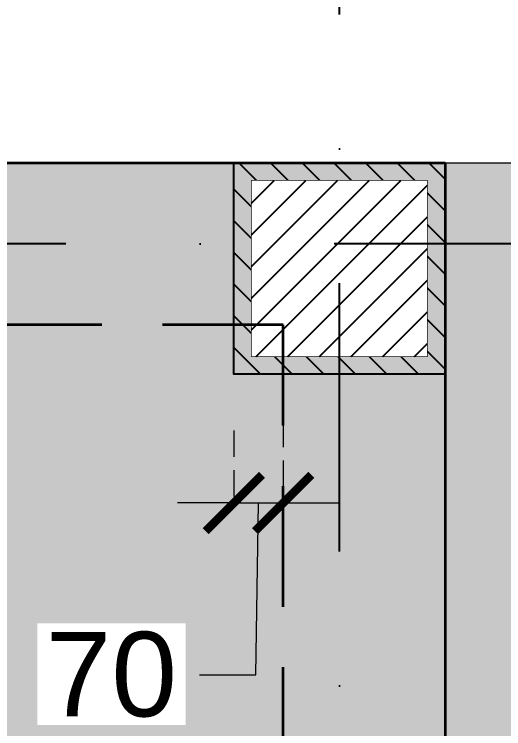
# Model space of a CAD drawing. Header units: millimetres. Extents: x -10000 to 124200, y -12045 to 23620.
# Drawn here: x 46478 to 47173, y 12817 to 13831 of the extents above; entities that cross this region are included whole.
import ezdxf

# ---------------------------------------------------------------- set-up
doc = ezdxf.new("R2010")
doc.units = ezdxf.units.MM
doc.header["$LTSCALE"] = 150
doc.set_wipeout_variables(frame=1)
for name, pattern in [('1625E_Grid$0$DASHDOTX2', [50.8, 25.4, -12.7, 0, -12.7]), ('3BHK-W(SB)$0$HIDDEN', [0.375, 0.25, -0.125]), ('HIDDENX2', [19.05, 12.7, -6.35])]:
    doc.linetypes.add(name, pattern=pattern)
for name, color, linetype in [('1625_East Villa$0$ad-MS Columns', 1, 'Continuous'), ('1625_East Villa$0$ad-Verandah', 33, 'Continuous'), ('1625E_Columns$0$ad-RCC', 3, 'Continuous'), ('1625E_Columns$0$ad-RCC Hatch', 125, 'Continuous'), ('1625E_Grid$0$ad-Grid', 8, '1625E_Grid$0$DASHDOTX2')]:
    doc.layers.add(name, color=color, linetype=linetype)
doc.layers.add('ad-Dimension', color=6, linetype='Continuous', lineweight=0)
doc.layers.add('ad-Framing', color=4, linetype='Continuous', lineweight=35)
doc.styles.add('ROMANS-TITLE', font='arial.ttf', dxfattribs={"width": 0.8})
doc.styles.get("Standard").update_dxf_attribs({"font": 'arial.ttf'})
doc.dimstyles.new('A-75-DIM-INT (Framing)', dxfattribs={"dimscale": 100, "dimtxt": 1.5, "dimasz": 1, "dimexe": 0, "dimexo": 0, "dimgap": 0.5, "dimtad": 0, "dimdec": 0, "dimdsep": 46, "dimtxsty": 'ROMANS-TITLE', "dimblk": 'ARCHTICK', "dimcen": 0.025, "dimclrd": 5, "dimclre": 5, "dimclrt": 256, "dimazin": 2, "dimtfac": 1, "dimtdec": 0, "dimtmove": 1, "dimatfit": 0, "dimldrblk": 'ARCHTICK', "dimfxl": 1, "dimtfill": 1, "dimtolj": 1, "dimtzin": 0, "dimarcsym": 0})

# ---------------------------------------------------------------- blocks, each defined once
blk = doc.blocks.new('1625_East Villa$0$zw$959F')
at = {"transparency": 33554559}
h = blk.add_hatch(color=43, dxfattribs=at)
h.dxf.hatch_style = 1
h.paths.add_polyline_path([(0, 0), (1520, 0), (1520, -4975), (0, -4975)])
at = {"layer": '1625_East Villa$0$ad-Verandah', "lineweight": 9}
blk.add_lwpolyline([(0, 0), (1520, 0), (1520, -4975), (0, -4975)], close=True, dxfattribs=at)
blk = doc.blocks.new('1625E_Columns$0$A$C42b14ea2')
at = {"layer": '1625E_Columns$0$ad-RCC Hatch', "transparency": 33554687}
h = blk.add_hatch(dxfattribs=at)
h.set_pattern_fill('ANSI31', color=256, scale=10)
h.set_pattern_definition([(45, (13250, 8645), (-22.45064, 22.45064), [])])
h.paths.add_polyline_path([(0, 0), (300, 0), (300, 300), (0, 300)])
at = {"layer": '1625E_Columns$0$ad-RCC'}
blk.add_lwpolyline([(0, 0), (300, 0), (300, 300), (0, 300)], close=True, dxfattribs=at)
blk = doc.blocks.new('1625E_Columns')
at = {"layer": '1625E_Columns$0$ad-RCC', "xscale": -1, "rotation": 180}
blk.add_blockref('1625E_Columns$0$A$C42b14ea2', (13240, 13620), dxfattribs=at)
blk = doc.blocks.new('1625_East Villa$0$zw$B0BD')
blk.add_wipeout([(0, 0), (250, 0), (250, -250), (0, -250)])
at = {"layer": '1625_East Villa$0$ad-MS Columns'}
h = blk.add_hatch(dxfattribs=at)
h.set_pattern_fill('ANSI31', color=256, scale=10)
h.set_pattern_definition([(45, (4e-12, -250), (-22.4506, 22.4506), [])])
h.paths.add_polyline_path([(0, 0), (250, 0), (250, -250), (0, -250)])
at = {"layer": '1625_East Villa$0$ad-MS Columns', "const_width": 1}
blk.add_lwpolyline([(0, 0), (250, 0), (250, -250), (0, -250)], close=True, dxfattribs=at)
blk = doc.blocks.new('1625_East Villa$0$zw$BD87')
at = {"layer": '1625_East Villa$0$ad-MS Columns'}
blk.add_blockref('1625_East Villa$0$zw$B0BD', (1145, 13595), dxfattribs=at)
blk = doc.blocks.new('1625_East Villa')
at = {"layer": '1625_East Villa$0$ad-Verandah'}
blk.add_blockref('1625_East Villa$0$zw$959F', (12120, 13620), dxfattribs=at)
blk.add_blockref('1625E_Columns', (0, 0))
at = {"layer": '1625_East Villa$0$ad-MS Columns'}
blk.add_blockref('1625_East Villa$0$zw$BD87', (12120, 0), dxfattribs=at)
blk = doc.blocks.new('1625E_Grid')
at = {"layer": '1625E_Grid$0$ad-Grid', "ltscale": 0.1}
for points in [[(13390, -4460), (13390, 16170)], [(16050, 13505), (-1950, 13505)]]:
    blk.add_lwpolyline(points, dxfattribs=at)
blk = doc.blocks.new('zw$7E9D')
at = {"layer": 'ad-Framing'}
blk.add_lwpolyline([(0, 0), (13540, 0), (13540, -4975), (12120, -4975), (12120, -8875), (13540, -8875), (13540, -15670), (2480, -15670), (2480, -13620), (0, -13620), (0, -8875), (2830, -8875), (2830, -4975), (0, -4975)], close=True, dxfattribs=at)
at = {"layer": 'ad-Framing', "linetype": 'HIDDENX2', "ltscale": 0.09}
blk.add_lwpolyline([(12120, -4745), (13310, -4745), (13310, -230), (12120, -230)], close=True, dxfattribs=at)
blk = doc.blocks.new('_ArchTick')
at = {"color": 0, "linetype": 'ByBlock', "const_width": 0.15}
blk.add_lwpolyline([(-0.5, -0.5), (0.5, 0.5)], dxfattribs=at)
blk = doc.blocks.new('*D55')
at = {"layer": 'ad-Dimension', "linetype": '3BHK-W(SB)$0$HIDDEN', "lineweight": -2, "transparency": 16777216}
for p, q in [((13080, -80), (13080, -252.8)), ((13010, -150), (13010, -252.8))]:
    blk.add_line(p, q, dxfattribs=at)
at = {"layer": 'ad-Dimension', "lineweight": -2, "transparency": 16777216}
for p, q in [((13010, -252.8), (12930, -252.8)), ((13010, -252.8), (13080, -252.8)), ((13041.4, -496.6), (13045, -252.8)), ((13080, -252.8), (13160, -252.8)), ((12961.4, -496.6), (13041.4, -496.6))]:
    blk.add_line(p, q, dxfattribs=at)
at = {"layer": 'Defpoints', "color": 0, "transparency": 16777216}
for p in [(13080, 0), (13010, -70), (13080, -252.8)]:
    blk.add_point(p, dxfattribs=at)
at = {"layer": 'ad-Dimension', "lineweight": -2, "transparency": 16777216, "xscale": 80, "yscale": 80, "zscale": 80}
blk.add_blockref('_ArchTick', (13010, -252.8), dxfattribs=at)
at = {"layer": 'ad-Dimension', "lineweight": -2, "transparency": 16777216, "xscale": 80, "yscale": 80, "zscale": 80, "rotation": 180}
blk.add_blockref('_ArchTick', (13080, -252.8), dxfattribs=at)
at = {"layer": 'ad-Dimension', "transparency": 16777216, "insert": (12836.2, -496.6), "char_height": 120, "attachment_point": 5, "bg_fill": 3, "box_fill_scale": 1.1, "bg_fill_color": 257, "bg_fill_transparency": 0}
blk.add_mtext('\\A1;70', dxfattribs=at)
blk = doc.blocks.new('zw$7D19')
at = {"layer": 'ad-Dimension'}
dim = blk.add_linear_dim(base=(13080, -252.8), p1=(13010, -70), p2=(13080, 0), dimstyle='A-75-DIM-INT (Framing)', override={"dimscale": 80, "dimexo": 1, "dimtxsty": 'Standard', "dimblk": 'ArchTick', "dimclrd": 256, "dimclre": 256, "dimfxl": 10, "dimtfill": 1, "dimtfillclr": 0}, dxfattribs=at)
dim.commit()
dim.dimension.update_dxf_attribs({"geometry": '*D55', "text_midpoint": (12921.4, -496.6), "dimtype": 128})

msp = doc.modelspace()

# ---------------------------------------------------------------- block references
at = {"linetype": 'HIDDENX2', "ltscale": 0.09}
msp.add_blockref('1625_East Villa', (33550, 0), dxfattribs=at)

# ---------------------------------------------------------------- next in the draw order: block references
at = {"layer": 'ad-Framing', "linetype": 'HIDDENX2', "ltscale": 0.09}
msp.add_blockref('1625E_Grid', (33550, 0), dxfattribs=at)

# ---------------------------------------------------------------- next in the draw order: block references
at = {"layer": 'ad-Framing'}
msp.add_blockref('zw$7E9D', (33550, 13620), dxfattribs=at)

# ---------------------------------------------------------------- next in the draw order: block references
at = {"layer": 'ad-Dimension'}
msp.add_blockref('zw$7D19', (33780, 13390), dxfattribs=at)

doc.saveas('drawing.dxf')
